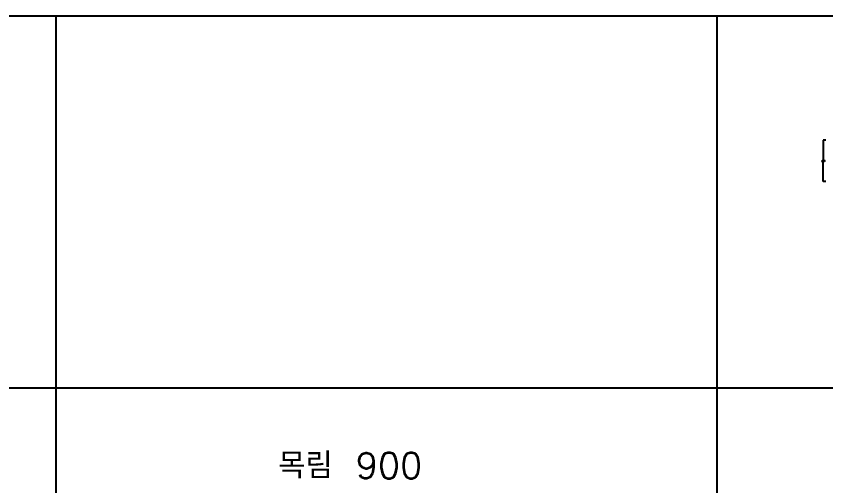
# Model space of a CAD drawing. Header units: millimetres. Extents: x 37110 to 56310, y -3510 to 5490.
# Drawn here: x 46518 to 50437, y 3218 to 5490 of the extents above; entities that cross this region are included whole.
import ezdxf

# ---------------------------------------------------------------- set-up
doc = ezdxf.new("R2010")
doc.units = ezdxf.units.MM
doc.layers.add('TEXT', color=3, linetype='Continuous')
doc.layers.add('치수', color=7, linetype='Continuous')
doc.styles.get("Standard").update_dxf_attribs({"font": 'txt.shx', "bigfont": 'whgtxt.shx'})
doc.dimstyles.get("Standard").update_dxf_attribs({"dimtxt": 7, "dimasz": 0.18, "dimexe": 0.18, "dimexo": 0.0625, "dimgap": 0.09, "dimtad": 0, "dimtih": 1, "dimtoh": 1, "dimdec": 1, "dimzin": 0, "dimdsep": 46, "dimtxsty": 'Standard', "dimcen": 0.09, "dimadec": 0, "dimazin": 0, "dimtfac": 1, "dimtdec": 1, "dimtofl": 0, "dimtmove": 0, "dimatfit": 3, "dimfxl": 0, "dimtolj": 1, "dimtzin": 0, "dimarcsym": 0})

# ---------------------------------------------------------------- blocks, each defined once
blk = doc.blocks.new('*D2364')
at = {"layer": 'Defpoints', "color": 0, "linetype": 'Continuous'}
for p in [(50436.9, 4890), (50424.8, 4690), (50436.9, 4690)]:
    blk.add_point(p, dxfattribs=at)
at = {"layer": '치수', "color": 0, "linetype": 'Continuous', "lineweight": -2}
for p, q in [((50436.8, 4890), (50424.6, 4890)), ((50424.8, 4889.8), (50424.8, 4792.6)), ((50424.8, 4690.2), (50424.8, 4787.4)), ((50436.8, 4690), (50424.6, 4690))]:
    blk.add_line(p, q, dxfattribs=at)
at = {"layer": '치수', "color": 0, "linetype": 'Continuous'}
for points in [[(50424.8, 4889.8), (50424.8, 4889.8), (50424.8, 4890)], [(50424.8, 4690.2), (50424.8, 4690.2), (50424.8, 4690)]]:
    blk.add_solid(points, dxfattribs=at)
at = {"layer": '치수', "color": 0, "linetype": 'Continuous', "insert": (50424.8, 4790), "char_height": 5, "attachment_point": 5}
blk.add_mtext('\\A1;200.0', dxfattribs=at)

msp = doc.modelspace()

# ---------------------------------------------------------------- linework, layer by layer
at = {"color": 6}
for p, q in [((56310, 5490), (37110, 5490)), ((46710, 5490), (46710, -3510)), ((49910, 5490), (49910, -3510)), ((56310, 3690), (37110, 3690))]:
    msp.add_line(p, q, dxfattribs=at)

# ---------------------------------------------------------------- texts
at = {"layer": 'TEXT', "linetype": 'Continuous'}
msp.add_text('목림 900', height=125, dxfattribs=at).set_placement((47785.989, 3252.996))

# ---------------------------------------------------------------- dimensions: what is measured, and where the dimension line sits
at = {"layer": '치수', "color": 4, "linetype": 'Continuous'}
dim = msp.add_linear_dim(base=(50424.782, 4690), p1=(50436.852, 4890), p2=(50436.852, 4690), angle=90, dimstyle='Standard', override={"dimtxt": 5}, dxfattribs=at)
dim.commit()
dim.dimension.update_dxf_attribs({"geometry": '*D2364', "text_midpoint": (50424.782, 4790)})

doc.saveas('drawing.dxf')
